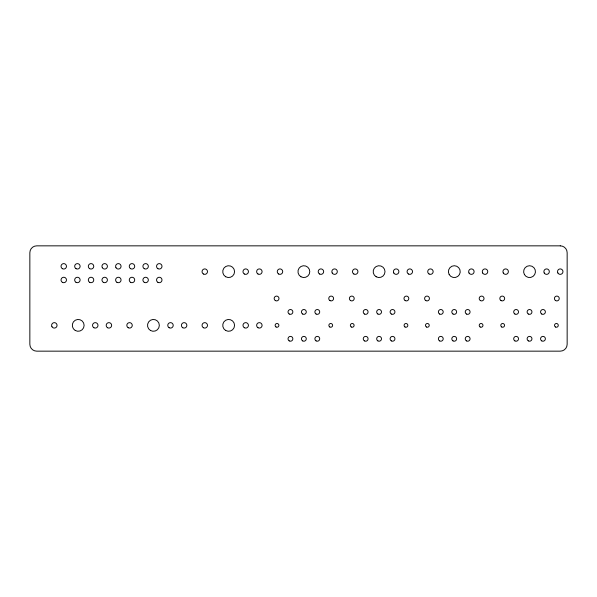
<?xml version="1.0" encoding="UTF-8"?>
<svg xmlns="http://www.w3.org/2000/svg" width="597" height="597" viewBox="0 0 597 597"><rect width="100%" height="100%" fill="white"/><g stroke="black" fill="none" stroke-linecap="round" stroke-linejoin="round"><path stroke-width="0.9" d="M560.27 245.845L36.73 245.845A6.88 6.88 0 0 0 29.85 252.725L29.85 344.275A6.88 6.88 0 0 0 36.73 351.155L560.27 351.155A6.88 6.88 0 0 0 567.15 344.275L567.15 252.725A6.88 6.88 0 0 0 560.27 245.845M541.763 314.029A2.418 2.418 0 0 0 545.389 311.933A2.418 2.418 0 0 0 541.763 309.836A2.418 2.418 0 0 0 541.763 314.029M528.33 314.029A2.418 2.418 0 0 0 531.957 311.933A2.418 2.418 0 0 0 528.33 309.836A2.418 2.418 0 0 0 528.33 314.029M514.898 314.029A2.418 2.418 0 0 0 518.524 311.933A2.418 2.418 0 0 0 514.898 309.836A2.418 2.418 0 0 0 514.898 314.029M528.33 340.894A2.418 2.418 0 0 0 531.957 338.798A2.418 2.418 0 0 0 528.33 336.701A2.418 2.418 0 0 0 528.33 340.894M541.763 340.894A2.418 2.418 0 0 0 545.389 338.798A2.418 2.418 0 0 0 541.763 336.701A2.418 2.418 0 0 0 541.763 340.894M514.898 340.894A2.418 2.418 0 0 0 518.524 338.798A2.418 2.418 0 0 0 514.898 336.701A2.418 2.418 0 0 0 514.898 340.894M257.994 327.731A2.731 2.731 0 0 0 262.09 325.365A2.731 2.731 0 0 0 257.994 322.999A2.731 2.731 0 0 0 257.994 327.731M203.405 274.001A2.731 2.731 0 0 0 207.495 271.635A2.731 2.731 0 0 0 203.405 269.269A2.731 2.731 0 0 0 203.405 274.001M275.366 300.597A2.418 2.418 0 0 0 278.993 298.5A2.418 2.418 0 0 0 275.366 296.403A2.418 2.418 0 0 0 275.366 300.597M329.962 300.597A2.418 2.418 0 0 0 333.589 298.5A2.418 2.418 0 0 0 329.962 296.403A2.418 2.418 0 0 0 329.962 300.597M501.734 326.992A1.881 1.881 0 0 0 504.555 325.365A1.881 1.881 0 0 0 501.734 323.738A1.881 1.881 0 0 0 501.734 326.992M555.464 326.992A1.881 1.881 0 0 0 558.285 325.365A1.881 1.881 0 0 0 555.464 323.738A1.881 1.881 0 0 0 555.464 326.992M332.216 273.001A2.731 2.731 0 0 0 336.947 273.001A2.731 2.731 0 0 0 334.581 268.904A2.731 2.731 0 0 0 332.216 273.001M302.664 340.894A2.418 2.418 0 0 0 306.291 338.798A2.418 2.418 0 0 0 302.664 336.701A2.418 2.418 0 0 0 302.664 340.894M316.097 340.894A2.418 2.418 0 0 0 319.723 338.798A2.418 2.418 0 0 0 316.097 336.701A2.418 2.418 0 0 0 316.097 340.894M353.849 274.001A2.731 2.731 0 0 0 357.939 271.635A2.731 2.731 0 0 0 353.849 269.269A2.731 2.731 0 0 0 353.849 274.001M377.886 340.894A2.418 2.418 0 0 0 381.513 338.798A2.418 2.418 0 0 0 377.886 336.701A2.418 2.418 0 0 0 377.886 340.894M425.81 300.597A2.418 2.418 0 0 0 429.437 298.5A2.418 2.418 0 0 0 425.81 296.403A2.418 2.418 0 0 0 425.81 300.597M351.29 326.992A1.881 1.881 0 0 0 354.111 325.365A1.881 1.881 0 0 0 351.29 323.738A1.881 1.881 0 0 0 351.29 326.992M364.454 340.894A2.418 2.418 0 0 0 368.08 338.798A2.418 2.418 0 0 0 364.454 336.701A2.418 2.418 0 0 0 364.454 340.894M466.451 314.029A2.418 2.418 0 0 0 470.078 311.933A2.418 2.418 0 0 0 466.451 309.836A2.418 2.418 0 0 0 466.451 314.029M391.319 340.894A2.418 2.418 0 0 0 394.945 338.798A2.418 2.418 0 0 0 391.319 336.701A2.418 2.418 0 0 0 391.319 340.894M453.019 314.029A2.418 2.418 0 0 0 456.645 311.933A2.418 2.418 0 0 0 453.019 309.836A2.418 2.418 0 0 0 453.019 314.029M377.886 314.029A2.418 2.418 0 0 0 381.513 311.933A2.418 2.418 0 0 0 377.886 309.836A2.418 2.418 0 0 0 377.886 314.029M51.961 326.731A2.731 2.731 0 0 0 56.685 326.731A2.731 2.731 0 0 0 54.327 322.634A2.731 2.731 0 0 0 51.961 326.731M501.032 300.597A2.418 2.418 0 0 0 504.659 298.5A2.418 2.418 0 0 0 501.032 296.403A2.418 2.418 0 0 0 501.032 300.597M555.628 300.597A2.418 2.418 0 0 0 559.255 298.5A2.418 2.418 0 0 0 555.628 296.403A2.418 2.418 0 0 0 555.628 300.597M480.406 300.597A2.418 2.418 0 0 0 484.033 298.5A2.418 2.418 0 0 0 480.406 296.403A2.418 2.418 0 0 0 480.406 300.597M350.588 300.597A2.418 2.418 0 0 0 354.215 298.5A2.418 2.418 0 0 0 350.588 296.403A2.418 2.418 0 0 0 350.588 300.597M289.232 340.894A2.418 2.418 0 0 0 292.858 338.798A2.418 2.418 0 0 0 289.232 336.701A2.418 2.418 0 0 0 289.232 340.894M289.232 314.029A2.418 2.418 0 0 0 292.858 311.933A2.418 2.418 0 0 0 289.232 309.836A2.418 2.418 0 0 0 289.232 314.029M302.664 314.029A2.418 2.418 0 0 0 306.291 311.933A2.418 2.418 0 0 0 302.664 309.836A2.418 2.418 0 0 0 302.664 314.029M316.097 314.029A2.418 2.418 0 0 0 319.723 311.933A2.418 2.418 0 0 0 316.097 309.836A2.418 2.418 0 0 0 316.097 314.029M482.66 273.001A2.731 2.731 0 0 0 487.391 273.001A2.731 2.731 0 0 0 485.025 268.904A2.731 2.731 0 0 0 482.66 273.001M429.071 274.001A2.731 2.731 0 0 0 433.161 271.635A2.731 2.731 0 0 0 429.071 269.269A2.731 2.731 0 0 0 429.071 274.001M469.011 273.001A2.731 2.731 0 0 0 473.742 273.001A2.731 2.731 0 0 0 471.376 268.904A2.731 2.731 0 0 0 469.011 273.001M391.319 314.029A2.418 2.418 0 0 0 394.945 311.933A2.418 2.418 0 0 0 391.319 309.836A2.418 2.418 0 0 0 391.319 314.029M364.454 314.029A2.418 2.418 0 0 0 368.08 311.933A2.418 2.418 0 0 0 364.454 309.836A2.418 2.418 0 0 0 364.454 314.029M329.798 326.992A1.881 1.881 0 0 0 332.619 325.365A1.881 1.881 0 0 0 329.798 323.738A1.881 1.881 0 0 0 329.798 326.992M503.293 273.001A2.731 2.731 0 0 0 508.017 273.001A2.731 2.731 0 0 0 505.659 268.904A2.731 2.731 0 0 0 503.293 273.001M544.233 273.001A2.731 2.731 0 0 0 548.964 273.001A2.731 2.731 0 0 0 546.598 268.904A2.731 2.731 0 0 0 544.233 273.001M557.882 273.001A2.731 2.731 0 0 0 562.613 273.001A2.731 2.731 0 0 0 560.247 268.904A2.731 2.731 0 0 0 557.882 273.001M225.696 276.754A5.91 5.91 0 0 0 234.561 271.635A5.91 5.91 0 0 0 225.696 266.516A5.91 5.91 0 0 0 225.696 276.754M426.422 326.992A1.881 1.881 0 0 0 429.243 325.365A1.881 1.881 0 0 0 426.422 323.738A1.881 1.881 0 0 0 426.422 326.992M524.42 274.59A5.91 5.91 0 0 0 534.658 274.59A5.91 5.91 0 0 0 529.539 265.725A5.91 5.91 0 0 0 524.42 274.59M480.152 326.992A1.881 1.881 0 0 0 482.973 325.365A1.881 1.881 0 0 0 480.152 323.738A1.881 1.881 0 0 0 480.152 326.992M300.918 276.754A5.91 5.91 0 0 0 309.783 271.635A5.91 5.91 0 0 0 300.918 266.516A5.91 5.91 0 0 0 300.918 276.754M225.696 330.484A5.91 5.91 0 0 0 234.561 325.365A5.91 5.91 0 0 0 225.696 320.246A5.91 5.91 0 0 0 225.696 330.484M449.198 274.59A5.91 5.91 0 0 0 459.436 274.59A5.91 5.91 0 0 0 454.317 265.725A5.91 5.91 0 0 0 449.198 274.59M376.14 276.754A5.91 5.91 0 0 0 385.005 271.635A5.91 5.91 0 0 0 376.14 266.516A5.91 5.91 0 0 0 376.14 276.754M439.586 340.894A2.418 2.418 0 0 0 443.213 338.798A2.418 2.418 0 0 0 439.586 336.701A2.418 2.418 0 0 0 439.586 340.894M150.474 330.484A5.91 5.91 0 0 0 159.339 325.365A5.91 5.91 0 0 0 150.474 320.246A5.91 5.91 0 0 0 150.474 330.484M75.252 330.484A5.91 5.91 0 0 0 84.117 325.365A5.91 5.91 0 0 0 75.252 320.246A5.91 5.91 0 0 0 75.252 330.484M466.451 340.894A2.418 2.418 0 0 0 470.078 338.798A2.418 2.418 0 0 0 466.451 336.701A2.418 2.418 0 0 0 466.451 340.894M439.586 314.029A2.418 2.418 0 0 0 443.213 311.933A2.418 2.418 0 0 0 439.586 309.836A2.418 2.418 0 0 0 439.586 314.029M453.019 340.894A2.418 2.418 0 0 0 456.645 338.798A2.418 2.418 0 0 0 453.019 336.701A2.418 2.418 0 0 0 453.019 340.894M76.028 282.336A2.731 2.731 0 0 0 80.117 279.971A2.731 2.731 0 0 0 76.028 277.612A2.731 2.731 0 0 0 76.028 282.336M89.669 268.687A2.731 2.731 0 0 0 93.766 266.329A2.731 2.731 0 0 0 89.669 263.964A2.731 2.731 0 0 0 89.669 268.687M115.967 267.695A2.731 2.731 0 0 0 120.698 267.695A2.731 2.731 0 0 0 118.333 263.598A2.731 2.731 0 0 0 115.967 267.695M103.318 282.336A2.731 2.731 0 0 0 107.415 279.971A2.731 2.731 0 0 0 103.318 277.612A2.731 2.731 0 0 0 103.318 282.336M76.028 268.687A2.731 2.731 0 0 0 80.117 266.329A2.731 2.731 0 0 0 76.028 263.964A2.731 2.731 0 0 0 76.028 268.687M62.379 282.336A2.731 2.731 0 0 0 66.476 279.971A2.731 2.731 0 0 0 62.379 277.612A2.731 2.731 0 0 0 62.379 282.336M62.379 268.687A2.731 2.731 0 0 0 66.476 266.329A2.731 2.731 0 0 0 62.379 263.964A2.731 2.731 0 0 0 62.379 268.687M89.669 282.336A2.731 2.731 0 0 0 93.766 279.971A2.731 2.731 0 0 0 89.669 277.612A2.731 2.731 0 0 0 89.669 282.336M257.994 274.001A2.731 2.731 0 0 0 262.09 271.635A2.731 2.731 0 0 0 257.994 269.269A2.731 2.731 0 0 0 257.994 274.001M244.345 274.001A2.731 2.731 0 0 0 248.442 271.635A2.731 2.731 0 0 0 244.345 269.269A2.731 2.731 0 0 0 244.345 274.001M244.345 327.731A2.731 2.731 0 0 0 248.442 325.365A2.731 2.731 0 0 0 244.345 322.999A2.731 2.731 0 0 0 244.345 327.731M203.405 327.731A2.731 2.731 0 0 0 207.495 325.365A2.731 2.731 0 0 0 203.405 322.999A2.731 2.731 0 0 0 203.405 327.731M393.789 273.001A2.731 2.731 0 0 0 398.52 273.001A2.731 2.731 0 0 0 396.154 268.904A2.731 2.731 0 0 0 393.789 273.001M182.772 327.731A2.731 2.731 0 0 0 186.868 325.365A2.731 2.731 0 0 0 182.772 322.999A2.731 2.731 0 0 0 182.772 327.731M157.906 268.687A2.731 2.731 0 0 0 162.003 266.329A2.731 2.731 0 0 0 157.906 263.964A2.731 2.731 0 0 0 157.906 268.687M144.265 282.336A2.731 2.731 0 0 0 148.355 279.971A2.731 2.731 0 0 0 144.265 277.612A2.731 2.731 0 0 0 144.265 282.336M144.265 268.687A2.731 2.731 0 0 0 148.355 266.329A2.731 2.731 0 0 0 144.265 263.964A2.731 2.731 0 0 0 144.265 268.687M130.616 282.336A2.731 2.731 0 0 0 134.713 279.971A2.731 2.731 0 0 0 130.616 277.612A2.731 2.731 0 0 0 130.616 282.336M130.616 268.687A2.731 2.731 0 0 0 134.713 266.329A2.731 2.731 0 0 0 130.616 263.964A2.731 2.731 0 0 0 130.616 268.687M116.967 282.336A2.731 2.731 0 0 0 121.064 279.971A2.731 2.731 0 0 0 116.967 277.612A2.731 2.731 0 0 0 116.967 282.336M276.068 326.992A1.881 1.881 0 0 0 278.889 325.365A1.881 1.881 0 0 0 276.068 323.738A1.881 1.881 0 0 0 276.068 326.992M408.438 274.001A2.731 2.731 0 0 0 412.534 271.635A2.731 2.731 0 0 0 408.438 269.269A2.731 2.731 0 0 0 408.438 274.001M169.123 327.731A2.731 2.731 0 0 0 173.22 325.365A2.731 2.731 0 0 0 169.123 322.999A2.731 2.731 0 0 0 169.123 327.731M128.183 327.731A2.731 2.731 0 0 0 132.273 325.365A2.731 2.731 0 0 0 128.183 322.999A2.731 2.731 0 0 0 128.183 327.731M107.55 327.731A2.731 2.731 0 0 0 111.646 325.365A2.731 2.731 0 0 0 107.55 322.999A2.731 2.731 0 0 0 107.55 327.731M93.901 327.731A2.731 2.731 0 0 0 97.998 325.365A2.731 2.731 0 0 0 93.901 322.999A2.731 2.731 0 0 0 93.901 327.731M405.184 300.597A2.418 2.418 0 0 0 408.811 298.5A2.418 2.418 0 0 0 405.184 296.403A2.418 2.418 0 0 0 405.184 300.597M278.627 274.001A2.731 2.731 0 0 0 282.717 271.635A2.731 2.731 0 0 0 278.627 269.269A2.731 2.731 0 0 0 278.627 274.001M102.318 267.695A2.731 2.731 0 0 0 107.05 267.695A2.731 2.731 0 0 0 104.684 263.598A2.731 2.731 0 0 0 102.318 267.695M157.906 282.336A2.731 2.731 0 0 0 162.003 279.971A2.731 2.731 0 0 0 157.906 277.612A2.731 2.731 0 0 0 157.906 282.336M319.567 274.001A2.731 2.731 0 0 0 323.664 271.635A2.731 2.731 0 0 0 319.567 269.269A2.731 2.731 0 0 0 319.567 274.001M405.02 326.992A1.881 1.881 0 0 0 407.841 325.365A1.881 1.881 0 0 0 405.02 323.738A1.881 1.881 0 0 0 405.02 326.992"/></g></svg>
